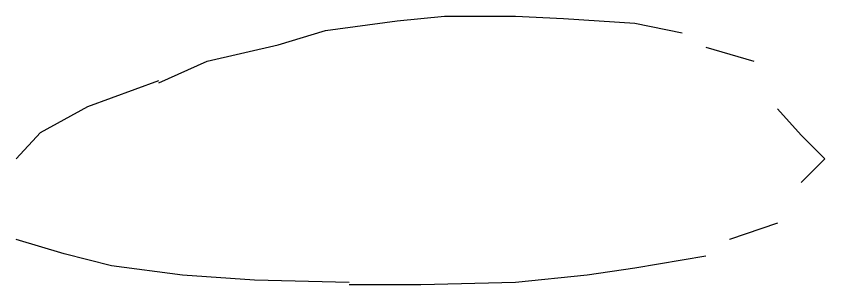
# Model space of a CAD drawing. Extents: x -125 to 152, y -90 to 100.
# Drawn here: x 139.84576 to 139.8812, y -63.13 to -63.11823 of the extents above; entities that cross this region are included whole.
import ezdxf

# ---------------------------------------------------------------- set-up
doc = ezdxf.new("R2010")
doc.units = 0

msp = doc.modelspace()

# ---------------------------------------------------------------- linework, layer by layer
for p, q in [((139.862457, -63.118431), (139.864532, -63.118225)), ((139.864532, -63.118225), (139.867645, -63.118225)), ((139.867645, -63.118225), (139.869751, -63.118328)), ((139.869751, -63.118328), (139.872864, -63.118538)), ((139.859314, -63.118851), (139.862457, -63.118431)), ((139.872864, -63.118538), (139.874939, -63.118954)), ((139.857239, -63.119476), (139.859314, -63.118851)), ((139.874939, -63.118954), (139.874939, -63.118954)), ((139.854126, -63.120201), (139.857239, -63.119476)), ((139.875977, -63.119579), (139.878082, -63.120201)), ((139.85202, -63.12114), (139.854126, -63.120201)), ((139.878082, -63.120201), (139.878082, -63.120201)), ((139.848907, -63.122185), (139.85202, -63.121037)), ((139.846832, -63.123329), (139.848907, -63.122185)), ((139.87912, -63.122284), (139.880157, -63.123432)), ((139.845764, -63.124474), (139.846832, -63.123329)), ((139.880157, -63.123432), (139.881195, -63.124474)), ((139.881195, -63.124474), (139.880157, -63.125519)), ((139.880157, -63.125519), (139.880157, -63.125519)), ((139.87912, -63.127289), (139.877014, -63.128017)), ((139.84787, -63.128639), (139.845764, -63.128017)), ((139.845764, -63.128017), (139.845764, -63.128017)), ((139.877014, -63.128017), (139.877014, -63.128017)), ((139.849945, -63.129162), (139.84787, -63.128639)), ((139.875977, -63.128746), (139.872864, -63.129265)), ((139.853058, -63.129578), (139.849945, -63.129162)), ((139.872864, -63.129265), (139.870789, -63.129578)), ((139.856201, -63.129787), (139.853058, -63.129578)), ((139.870789, -63.129578), (139.867645, -63.12989)), ((139.860352, -63.12989), (139.856201, -63.129787)), ((139.863495, -63.129997), (139.860352, -63.129997)), ((139.867645, -63.12989), (139.863495, -63.129997))]:
    msp.add_line(p, q)

doc.saveas('drawing.dxf')
